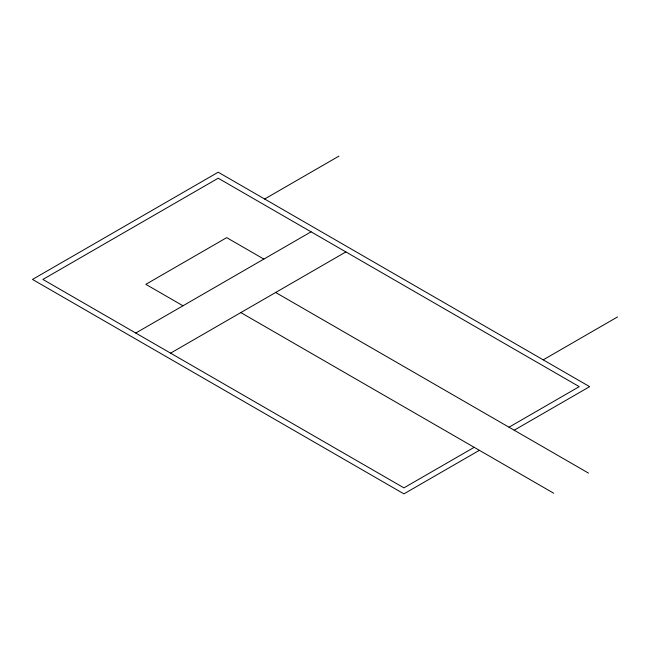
<?xml version="1.0" encoding="UTF-8"?>
<svg xmlns="http://www.w3.org/2000/svg" width="650" height="650" viewBox="0 0 650 650"><rect width="100%" height="100%" fill="white"/><g stroke="black" fill="none" stroke-linecap="round" stroke-linejoin="round"><path stroke-width="0.97" d="M264.639 199.014L338.926 156.13M135.761 333.044L311.074 231.822M170.576 353.145L345.889 251.932M543.213 359.848L617.5 316.956M474.175 447.314L403.926 487.866L42.9 279.435L218.213 178.214L579.239 386.652L508.999 427.212M479.375 450.312L403.926 493.87L32.5 279.435L218.213 172.209L589.639 386.652L514.199 430.211M263.851 259.09L226.712 237.64L145.836 284.334L182.975 305.776M275.649 292.484L588.486 473.102M240.825 312.593L553.662 493.204"/></g></svg>
